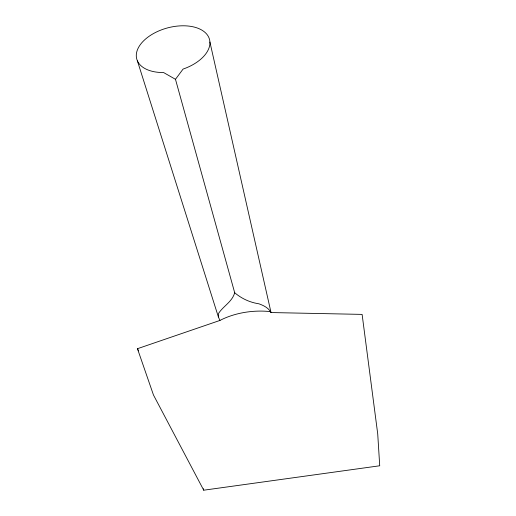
<?xml version="1.0" encoding="UTF-8"?>
<svg xmlns="http://www.w3.org/2000/svg" width="516" height="516" viewBox="0 0 516 516"><rect width="100%" height="100%" fill="white"/><g stroke="black" fill="none" stroke-linecap="round" stroke-linejoin="round"><path stroke-width="0.77" d="M219.939 320.436C234.941 312.683 253.44 309.826 270.242 311.6L271.035 312.554L362.116 314.392L377.725 433.937L379.718 465.78L203.723 490.2L153.465 394.992L137.456 348.706L219.939 320.436L218.378 316.927L218.661 313.257C223.428 305.982 232.168 301.828 234.696 292.746L175.472 79.303L163.585 72.543A37.674 21.975 -15.1 0 1 142.848 41.615A37.674 21.975 -15.1 0 1 203.085 30.895A37.674 21.975 -15.1 0 1 183.077 69.079L175.472 79.303M234.696 292.746C241.63 298.609 249.918 302.46 258.909 303.795C263.663 305.498 268.61 307.858 271.035 312.554L209.902 42.022M137.456 348.706L138.559 350.848M137.411 60.901L218.378 316.927M203.401 488.704L203.723 490.2"/></g></svg>
